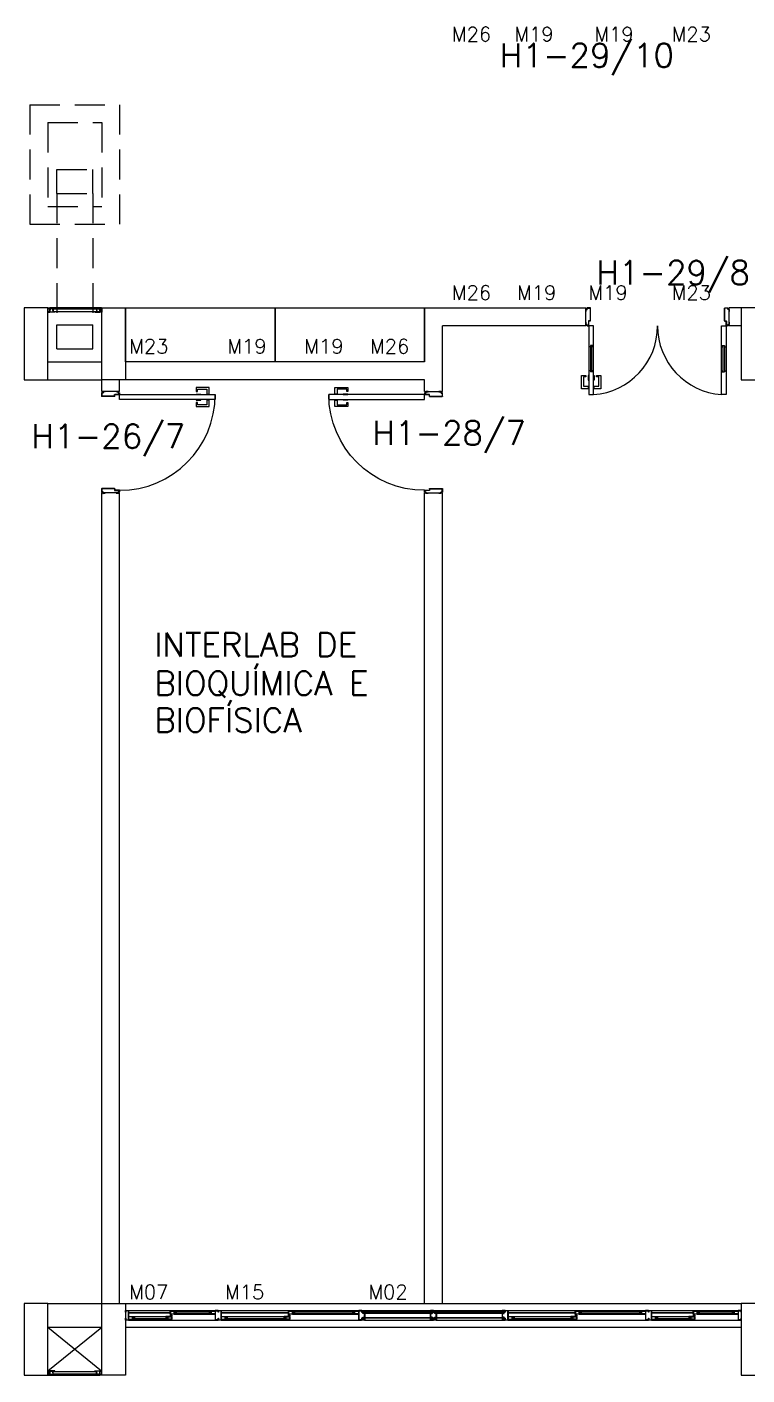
# Model space of a CAD drawing. Header units: millimetres. Extents: x 1887 to 2405, y 1100 to 1335.
# Drawn here: x 2241.18 to 2247.21, y 1221.4 to 1232.67 of the extents above; entities that cross this region are included whole.
import ezdxf

# ---------------------------------------------------------------- set-up
doc = ezdxf.new("R2010")
doc.units = ezdxf.units.MM
doc.linetypes.add('HIDDEN', pattern=[0.375, 0.25, -0.125])
for name, color, linetype in [('AC-PROJEÇÃO', 1, 'HIDDEN'), ('AC-VISTA', 2, 'Continuous'), ('AR-ALV', 2, 'Continuous'), ('AR-BANCOS', 1, 'Continuous'), ('AR-ESQ', 1, 'Continuous'), ('AR-ESTC', 3, 'Continuous'), ('AR-PORTA', 1, 'Continuous'), ('AR-SHAFT', 1, 'Continuous'), ('AR-TXTESQ1-CONG', 1, 'Continuous'), ('BAN- VISTA', 1, 'Continuous'), ('DT-ESQ-BAGUETE-C', 2, 'Continuous'), ('DT-ESQ-BAGUETE-V', 1, 'Continuous'), ('DT-ESQ-CHAPA DOBRADA-V', 1, 'Continuous'), ('DT-ESQ-MARCO-V', 1, 'Continuous'), ('DT-ESQ-PERFIL CADEIRA-C', 2, 'Continuous'), ('DT-ESQ-PERFIL CADEIRA-V', 1, 'Continuous'), ('DT-ESQ-PERFIL U SIMPLES-C', 2, 'Continuous'), ('DT-ESQ-PERFIL U-C', 2, 'Continuous'), ('DT-ESQ-PERFIL U-V', 1, 'Continuous'), ('DT-ESQ-VENEZIANA-C', 2, 'Continuous'), ('DT-ESQ-VENEZIANA-V', 2, 'Continuous'), ('DT-ESQ-VIDRO-C', 2, 'Continuous'), ('DT-ESQ-VIDRO-V', 2, 'Continuous'), ('ENDEREÇO', 2, 'Continuous'), ('maçaneta', 1, 'Continuous'), ('mov', 1, 'Continuous'), ('PM-PERFIL U-C', 2, 'Continuous'), ('PM-VIDRO', 1, 'Continuous'), ('pm1', 2, 'Continuous'), ('pm2', 2, 'Continuous'), ('TEXTO', 2, 'Continuous')]:
    doc.layers.add(name, color=color, linetype=linetype)
doc.styles.add('S12', font='simplex.shx', dxfattribs={"width": 1.1, "height": 0.12})
doc.styles.add('UNB-100', font='simplex.shx', dxfattribs={"height": 0.2})
doc.styles.add('UNB1-100', font='simplex.shx', dxfattribs={"height": 0.2})

# ---------------------------------------------------------------- blocks, each defined once
blk = doc.blocks.new('BAN1')
at = {"layer": 'BAN- VISTA'}
blk.add_lwpolyline([(1.25, -0.45), (0, -0.45), (0, 0), (1.25, 0)], close=True, dxfattribs=at)
blk = doc.blocks.new('EF31-P')
at = {"layer": 'DT-ESQ-BAGUETE-C', "ltscale": 0.1}
for points in [[(0.0735, -0.125), (0.06, -0.125), (0.06, -0.1235), (0.073, -0.1235, 0.4142136), (0.0735, -0.123), (0.0735, -0.112, 0.4142136), (0.073, -0.1115), (0.06, -0.1115), (0.06, -0.11), (0.0735, -0.11, -0.4142136), (0.075, -0.1115), (0.075, -0.1235, -0.4142136)], [(0.339, -0.125), (0.3525, -0.125), (0.3525, -0.1235), (0.3395, -0.1235, -0.4142136), (0.339, -0.123), (0.339, -0.112, -0.4142136), (0.3395, -0.1115), (0.3525, -0.1115), (0.3525, -0.11), (0.339, -0.11, 0.4142136), (0.3375, -0.1115), (0.3375, -0.1235, 0.4142136)], [(0.4225, -0.08), (0.409, -0.08), (0.409, -0.0785), (0.422, -0.0785, 0.4142136), (0.4225, -0.078), (0.4225, -0.067, 0.4142136), (0.422, -0.0665), (0.409, -0.0665), (0.409, -0.065), (0.4225, -0.065, -0.4142136), (0.424, -0.0665), (0.424, -0.0785, -0.4142136)], [(0.7015, -0.08), (0.715, -0.08), (0.715, -0.0785), (0.702, -0.0785, -0.4142136), (0.7015, -0.078), (0.7015, -0.067, -0.4142136), (0.702, -0.0665), (0.715, -0.0665), (0.715, -0.065), (0.7015, -0.065, 0.4142136), (0.7, -0.0665), (0.7, -0.0785, 0.4142136)], [(0.8485, -0.125), (0.835, -0.125), (0.835, -0.1235), (0.848, -0.1235, 0.4142136), (0.8485, -0.123), (0.8485, -0.112, 0.4142136), (0.848, -0.1115), (0.835, -0.1115), (0.835, -0.11), (0.8485, -0.11, -0.4142136), (0.85, -0.1115), (0.85, -0.1235, -0.4142136)], [(1.3265, -0.125), (1.34, -0.125), (1.34, -0.1235), (1.327, -0.1235, -0.4142136), (1.3265, -0.123), (1.3265, -0.112, -0.4142136), (1.327, -0.1115), (1.34, -0.1115), (1.34, -0.11), (1.3265, -0.11, 0.4142136), (1.325, -0.1115), (1.325, -0.1235, 0.4142136)], [(1.41, -0.08), (1.3965, -0.08), (1.3965, -0.0785), (1.4095, -0.0785, 0.4142136), (1.41, -0.078), (1.41, -0.067, 0.4142136), (1.4095, -0.0665), (1.3965, -0.0665), (1.3965, -0.065), (1.41, -0.065, -0.4142136), (1.4115, -0.0665), (1.4115, -0.0785, -0.4142136)], [(1.9015, -0.08), (1.915, -0.08), (1.915, -0.0785), (1.902, -0.0785, -0.4142136), (1.9015, -0.078), (1.9015, -0.067, -0.4142136), (1.902, -0.0665), (1.915, -0.0665), (1.915, -0.065), (1.9015, -0.065, 0.4142136), (1.9, -0.0665), (1.9, -0.0785, 0.4142136)], [(3.2485, -0.125), (3.235, -0.125), (3.235, -0.1235), (3.248, -0.1235, 0.4142136), (3.2485, -0.123), (3.2485, -0.112, 0.4142136), (3.248, -0.1115), (3.235, -0.1115), (3.235, -0.11), (3.2485, -0.11, -0.4142136), (3.25, -0.1115), (3.25, -0.1235, -0.4142136)], [(3.7265, -0.125), (3.74, -0.125), (3.74, -0.1235), (3.727, -0.1235, -0.4142136), (3.7265, -0.123), (3.7265, -0.112, -0.4142136), (3.727, -0.1115), (3.74, -0.1115), (3.74, -0.11), (3.7265, -0.11, 0.4142136), (3.725, -0.1115), (3.725, -0.1235, 0.4142136)], [(3.81, -0.08), (3.7965, -0.08), (3.7965, -0.0785), (3.8095, -0.0785, 0.4142136), (3.81, -0.078), (3.81, -0.067, 0.4142136), (3.8095, -0.0665), (3.7965, -0.0665), (3.7965, -0.065), (3.81, -0.065, -0.4142136), (3.8115, -0.0665), (3.8115, -0.0785, -0.4142136)], [(4.3015, -0.08), (4.315, -0.08), (4.315, -0.0785), (4.302, -0.0785, -0.4142136), (4.3015, -0.078), (4.3015, -0.067, -0.4142136), (4.302, -0.0665), (4.315, -0.0665), (4.315, -0.065), (4.3015, -0.065, 0.4142136), (4.3, -0.0665), (4.3, -0.0785, 0.4142136)], [(4.4485, -0.125), (4.435, -0.125), (4.435, -0.1235), (4.448, -0.1235, 0.4142136), (4.4485, -0.123), (4.4485, -0.112, 0.4142136), (4.448, -0.1115), (4.435, -0.1115), (4.435, -0.11), (4.4485, -0.11, -0.4142136), (4.45, -0.1115), (4.45, -0.1235, -0.4142136)], [(4.714, -0.125), (4.7275, -0.125), (4.7275, -0.1235), (4.7145, -0.1235, -0.4142136), (4.714, -0.123), (4.714, -0.112, -0.4142136), (4.7145, -0.1115), (4.7275, -0.1115), (4.7275, -0.11), (4.714, -0.11, 0.4142136), (4.7125, -0.1115), (4.7125, -0.1235, 0.4142136)], [(4.7975, -0.08), (4.784, -0.08), (4.784, -0.0785), (4.797, -0.0785, 0.4142136), (4.7975, -0.078), (4.7975, -0.067, 0.4142136), (4.797, -0.0665), (4.784, -0.0665), (4.784, -0.065), (4.7975, -0.065, -0.4142136), (4.799, -0.0665), (4.799, -0.0785, -0.4142136)], [(5.0765, -0.08), (5.09, -0.08), (5.09, -0.0785), (5.077, -0.0785, -0.4142136), (5.0765, -0.078), (5.0765, -0.067, -0.4142136), (5.077, -0.0665), (5.09, -0.0665), (5.09, -0.065), (5.0765, -0.065, 0.4142136), (5.075, -0.0665), (5.075, -0.0785, 0.4142136)]]:
    blk.add_lwpolyline(points, format="xyb", close=True, dxfattribs=at)
at = {"layer": 'DT-ESQ-BAGUETE-V', "ltscale": 0.1}
for p, q in [((0.0735, -0.11), (0.339, -0.11)), ((0.4225, -0.065), (0.7015, -0.065)), ((0.8485, -0.11), (1.3265, -0.11)), ((1.41, -0.065), (1.9015, -0.065)), ((3.2485, -0.11), (3.7265, -0.11)), ((3.81, -0.065), (4.3015, -0.065)), ((4.4485, -0.11), (4.714, -0.11)), ((4.7975, -0.065), (5.0765, -0.065))]:
    blk.add_line(p, q, dxfattribs=at)
at = {"layer": 'DT-ESQ-CHAPA DOBRADA-V', "ltscale": 0.1}
for p, q in [((0.025, -0.077), (0.374, -0.077)), ((0.025, -0.08), (0.374, -0.08)), ((0.8, -0.077), (1.3615, -0.077)), ((0.8, -0.08), (1.3615, -0.08)), ((3.2, -0.077), (3.7615, -0.077)), ((3.2, -0.08), (3.7615, -0.08)), ((4.4, -0.077), (4.749, -0.077)), ((4.4, -0.08), (4.749, -0.08))]:
    blk.add_line(p, q, dxfattribs=at)
at = {"layer": 'DT-ESQ-MARCO-V', "ltscale": 0.1}
for p, q in [((1.9985, -0.06), (2.5515, -0.06)), ((2.5985, -0.06), (3.1515, -0.06)), ((1.9985, -0.14), (2.5515, -0.14)), ((2.5985, -0.14), (3.1515, -0.14))]:
    blk.add_line(p, q, dxfattribs=at)
at = {"layer": 'DT-ESQ-PERFIL CADEIRA-C', "ltscale": 0.1}
for p, q in [((0.376, -0.0885), (0.4225, -0.0885)), ((0.75, -0.0885), (0.7015, -0.0885)), ((1.3635, -0.0885), (1.41, -0.0885)), ((1.95, -0.0885), (1.9015, -0.0885)), ((3.7635, -0.0885), (3.81, -0.0885)), ((4.35, -0.0885), (4.3015, -0.0885)), ((4.751, -0.0885), (4.7975, -0.0885)), ((5.125, -0.0885), (5.0765, -0.0885)), ((0.025, -0.1335), (0.0735, -0.1335)), ((0.3855, -0.1335), (0.339, -0.1335)), ((0.8, -0.1335), (0.8485, -0.1335)), ((1.373, -0.1335), (1.3265, -0.1335)), ((3.2, -0.1335), (3.2485, -0.1335)), ((3.773, -0.1335), (3.7265, -0.1335)), ((4.4, -0.1335), (4.4485, -0.1335)), ((4.7605, -0.1335), (4.714, -0.1335))]:
    blk.add_line(p, q, dxfattribs=at)
for points in [[(0.0735, -0.135), (0.025, -0.135), (0.025, -0.1335), (0.06, -0.1335, -0.1989119), (0.0589, -0.1331, -0.1989128), (0.0585, -0.132), (0.0585, -0.112, 0.4142136), (0.058, -0.1115), (0.025, -0.1115), (0.025, -0.11), (0.0585, -0.11, -0.4142136), (0.06, -0.1115), (0.06, -0.1235), (0.06, -0.125), (0.06, -0.132), (0.0735, -0.132, -1)], [(0.339, -0.132, 1), (0.339, -0.135), (0.3855, -0.135, 0.4142136), (0.3875, -0.133), (0.3875, -0.112, 0.4142136), (0.3855, -0.11), (0.354, -0.11, 0.4142136), (0.3525, -0.1115), (0.3525, -0.132)], [(0.3525, -0.1335, 0.1989127), (0.3536, -0.1331, 0.1989133), (0.354, -0.132), (0.354, -0.112, -0.4142136), (0.3545, -0.1115), (0.3855, -0.1115, -0.4142136), (0.386, -0.112), (0.386, -0.133, -0.4142136), (0.3855, -0.1335)], [(0.4225, -0.087, -1), (0.4225, -0.09), (0.376, -0.09, -0.4142136), (0.374, -0.088), (0.374, -0.067, -0.4142136), (0.376, -0.065), (0.4075, -0.065, -0.4142136), (0.409, -0.0665), (0.409, -0.087)], [(0.409, -0.0885, -0.1989127), (0.4079, -0.0881, -0.1989133), (0.4075, -0.087), (0.4075, -0.067, 0.4142136), (0.407, -0.0665), (0.376, -0.0665, 0.4142136), (0.3755, -0.067), (0.3755, -0.088, 0.4142136), (0.376, -0.0885)], [(0.7015, -0.09), (0.75, -0.09), (0.75, -0.0885), (0.715, -0.0885, 0.1989119), (0.7161, -0.0881, 0.1989128), (0.7165, -0.087), (0.7165, -0.067, -0.4142136), (0.717, -0.0665), (0.75, -0.0665), (0.75, -0.065), (0.7165, -0.065, 0.4142136), (0.715, -0.0665), (0.715, -0.0785), (0.715, -0.08), (0.715, -0.087), (0.7015, -0.087, 1)], [(0.8485, -0.135), (0.8, -0.135), (0.8, -0.1335), (0.835, -0.1335, -0.1989119), (0.8339, -0.1331, -0.1989128), (0.8335, -0.132), (0.8335, -0.112, 0.4142136), (0.833, -0.1115), (0.8, -0.1115), (0.8, -0.11), (0.8335, -0.11, -0.4142136), (0.835, -0.1115), (0.835, -0.1235), (0.835, -0.125), (0.835, -0.132), (0.8485, -0.132, -1)], [(1.3265, -0.132, 1), (1.3265, -0.135), (1.373, -0.135, 0.4142136), (1.375, -0.133), (1.375, -0.112, 0.4142136), (1.373, -0.11), (1.3415, -0.11, 0.4142136), (1.34, -0.1115), (1.34, -0.132)], [(1.34, -0.1335, 0.1989127), (1.3411, -0.1331, 0.1989133), (1.3415, -0.132), (1.3415, -0.112, -0.4142136), (1.342, -0.1115), (1.373, -0.1115, -0.4142136), (1.3735, -0.112), (1.3735, -0.133, -0.4142136), (1.373, -0.1335)], [(1.41, -0.087, -1), (1.41, -0.09), (1.3635, -0.09, -0.4142136), (1.3615, -0.088), (1.3615, -0.067, -0.4142136), (1.3635, -0.065), (1.395, -0.065, -0.4142136), (1.3965, -0.0665), (1.3965, -0.087)], [(1.3965, -0.0885, -0.1989127), (1.3954, -0.0881, -0.1989133), (1.395, -0.087), (1.395, -0.067, 0.4142136), (1.3945, -0.0665), (1.3635, -0.0665, 0.4142136), (1.363, -0.067), (1.363, -0.088, 0.4142136), (1.3635, -0.0885)], [(1.9015, -0.09), (1.95, -0.09), (1.95, -0.0885), (1.915, -0.0885, 0.1989119), (1.9161, -0.0881, 0.1989128), (1.9165, -0.087), (1.9165, -0.067, -0.4142136), (1.917, -0.0665), (1.95, -0.0665), (1.95, -0.065), (1.9165, -0.065, 0.4142136), (1.915, -0.0665), (1.915, -0.0785), (1.915, -0.08), (1.915, -0.087), (1.9015, -0.087, 1)], [(3.2485, -0.135), (3.2, -0.135), (3.2, -0.1335), (3.235, -0.1335, -0.1989119), (3.2339, -0.1331, -0.1989128), (3.2335, -0.132), (3.2335, -0.112, 0.4142136), (3.233, -0.1115), (3.2, -0.1115), (3.2, -0.11), (3.2335, -0.11, -0.4142136), (3.235, -0.1115), (3.235, -0.1235), (3.235, -0.125), (3.235, -0.132), (3.2485, -0.132, -1)], [(3.7265, -0.132, 1), (3.7265, -0.135), (3.773, -0.135, 0.4142136), (3.775, -0.133), (3.775, -0.112, 0.4142136), (3.773, -0.11), (3.7415, -0.11, 0.4142136), (3.74, -0.1115), (3.74, -0.132)], [(3.74, -0.1335, 0.1989127), (3.7411, -0.1331, 0.1989133), (3.7415, -0.132), (3.7415, -0.112, -0.4142136), (3.742, -0.1115), (3.773, -0.1115, -0.4142136), (3.7735, -0.112), (3.7735, -0.133, -0.4142136), (3.773, -0.1335)], [(3.81, -0.087, -1), (3.81, -0.09), (3.7635, -0.09, -0.4142136), (3.7615, -0.088), (3.7615, -0.067, -0.4142136), (3.7635, -0.065), (3.795, -0.065, -0.4142136), (3.7965, -0.0665), (3.7965, -0.087)], [(3.7965, -0.0885, -0.1989127), (3.7954, -0.0881, -0.1989133), (3.795, -0.087), (3.795, -0.067, 0.4142136), (3.7945, -0.0665), (3.7635, -0.0665, 0.4142136), (3.763, -0.067), (3.763, -0.088, 0.4142136), (3.7635, -0.0885)], [(4.3015, -0.09), (4.35, -0.09), (4.35, -0.0885), (4.315, -0.0885, 0.1989119), (4.3161, -0.0881, 0.1989128), (4.3165, -0.087), (4.3165, -0.067, -0.4142136), (4.317, -0.0665), (4.35, -0.0665), (4.35, -0.065), (4.3165, -0.065, 0.4142136), (4.315, -0.0665), (4.315, -0.0785), (4.315, -0.08), (4.315, -0.087), (4.3015, -0.087, 1)], [(4.4485, -0.135), (4.4, -0.135), (4.4, -0.1335), (4.435, -0.1335, -0.1989119), (4.4339, -0.1331, -0.1989128), (4.4335, -0.132), (4.4335, -0.112, 0.4142136), (4.433, -0.1115), (4.4, -0.1115), (4.4, -0.11), (4.4335, -0.11, -0.4142136), (4.435, -0.1115), (4.435, -0.1235), (4.435, -0.125), (4.435, -0.132), (4.4485, -0.132, -1)], [(4.714, -0.132, 1), (4.714, -0.135), (4.7605, -0.135, 0.4142136), (4.7625, -0.133), (4.7625, -0.112, 0.4142136), (4.7605, -0.11), (4.729, -0.11, 0.4142136), (4.7275, -0.1115), (4.7275, -0.132)], [(4.7275, -0.1335, 0.1989127), (4.7286, -0.1331, 0.1989133), (4.729, -0.132), (4.729, -0.112, -0.4142136), (4.7295, -0.1115), (4.7605, -0.1115, -0.4142136), (4.761, -0.112), (4.761, -0.133, -0.4142136), (4.7605, -0.1335)], [(4.7975, -0.087, -1), (4.7975, -0.09), (4.751, -0.09, -0.4142136), (4.749, -0.088), (4.749, -0.067, -0.4142136), (4.751, -0.065), (4.7825, -0.065, -0.4142136), (4.784, -0.0665), (4.784, -0.087)], [(4.784, -0.0885, -0.1989127), (4.7829, -0.0881, -0.1989133), (4.7825, -0.087), (4.7825, -0.067, 0.4142136), (4.782, -0.0665), (4.751, -0.0665, 0.4142136), (4.7505, -0.067), (4.7505, -0.088, 0.4142136), (4.751, -0.0885)], [(5.0765, -0.09), (5.125, -0.09), (5.125, -0.0885), (5.09, -0.0885, 0.1989119), (5.0911, -0.0881, 0.1989128), (5.0915, -0.087), (5.0915, -0.067, -0.4142136), (5.092, -0.0665), (5.125, -0.0665), (5.125, -0.065), (5.0915, -0.065, 0.4142136), (5.09, -0.0665), (5.09, -0.0785), (5.09, -0.08), (5.09, -0.087), (5.0765, -0.087, 1)]]:
    blk.add_lwpolyline(points, format="xyb", close=True, dxfattribs=at)
at = {"layer": 'DT-ESQ-PERFIL CADEIRA-V', "ltscale": 0.1}
for p, q in [((0.4075, -0.09), (0.7015, -0.09)), ((1.395, -0.09), (1.9015, -0.09)), ((3.795, -0.09), (4.3015, -0.09)), ((4.7825, -0.09), (5.0765, -0.09)), ((0.0735, -0.135), (0.339, -0.135)), ((0.8485, -0.135), (1.3265, -0.135)), ((3.2485, -0.135), (3.7265, -0.135)), ((4.4485, -0.135), (4.714, -0.135))]:
    blk.add_line(p, q, dxfattribs=at)
at = {"layer": 'DT-ESQ-PERFIL U SIMPLES-C', "ltscale": 0.1}
for points in [[(0.376, -0.102), (0.384, -0.102), (0.384, -0.1005), (0.376, -0.1005, -0.4142136), (0.3755, -0.1), (0.3755, -0.092, -0.4142136), (0.376, -0.0915), (0.384, -0.0915), (0.384, -0.09), (0.376, -0.09, 0.4142136), (0.374, -0.092), (0.374, -0.1, 0.4142136)], [(0.3855, -0.098), (0.3775, -0.098), (0.3775, -0.0995), (0.3855, -0.0995, -0.4142136), (0.386, -0.1), (0.386, -0.108, -0.4142136), (0.3855, -0.1085), (0.3775, -0.1085), (0.3775, -0.11), (0.3855, -0.11, 0.4142136), (0.3875, -0.108), (0.3875, -0.1, 0.4142136)], [(1.3635, -0.102), (1.3715, -0.102), (1.3715, -0.1005), (1.3635, -0.1005, -0.4142136), (1.363, -0.1), (1.363, -0.092, -0.4142136), (1.3635, -0.0915), (1.3715, -0.0915), (1.3715, -0.09), (1.3635, -0.09, 0.4142136), (1.3615, -0.092), (1.3615, -0.1, 0.4142136)], [(1.373, -0.098), (1.365, -0.098), (1.365, -0.0995), (1.373, -0.0995, -0.4142136), (1.3735, -0.1), (1.3735, -0.108, -0.4142136), (1.373, -0.1085), (1.365, -0.1085), (1.365, -0.11), (1.373, -0.11, 0.4142136), (1.375, -0.108), (1.375, -0.1, 0.4142136)], [(3.7635, -0.102), (3.7715, -0.102), (3.7715, -0.1005), (3.7635, -0.1005, -0.4142136), (3.763, -0.1), (3.763, -0.092, -0.4142136), (3.7635, -0.0915), (3.7715, -0.0915), (3.7715, -0.09), (3.7635, -0.09, 0.4142136), (3.7615, -0.092), (3.7615, -0.1, 0.4142136)], [(3.773, -0.098), (3.765, -0.098), (3.765, -0.0995), (3.773, -0.0995, -0.4142136), (3.7735, -0.1), (3.7735, -0.108, -0.4142136), (3.773, -0.1085), (3.765, -0.1085), (3.765, -0.11), (3.773, -0.11, 0.4142136), (3.775, -0.108), (3.775, -0.1, 0.4142136)], [(4.751, -0.102), (4.759, -0.102), (4.759, -0.1005), (4.751, -0.1005, -0.4142136), (4.7505, -0.1), (4.7505, -0.092, -0.4142136), (4.751, -0.0915), (4.759, -0.0915), (4.759, -0.09), (4.751, -0.09, 0.4142136), (4.749, -0.092), (4.749, -0.1, 0.4142136)], [(4.7605, -0.098), (4.7525, -0.098), (4.7525, -0.0995), (4.7605, -0.0995, -0.4142136), (4.761, -0.1), (4.761, -0.108, -0.4142136), (4.7605, -0.1085), (4.7525, -0.1085), (4.7525, -0.11), (4.7605, -0.11, 0.4142136), (4.7625, -0.108), (4.7625, -0.1, 0.4142136)]]:
    blk.add_lwpolyline(points, format="xyb", close=True, dxfattribs=at)
at = {"layer": 'DT-ESQ-PERFIL U-C', "ltscale": 0.1}
for points in [[(0, -0.0615, -0.4142136), (0.0015, -0.06), (0.0235, -0.06, -0.4142136), (0.025, -0.0615), (0.025, -0.1385, -0.4142136), (0.0235, -0.14), (0.0015, -0.14, -0.4142136), (0, -0.1385), (0, -0.125), (0.0015, -0.125), (0.0015, -0.138, 0.4142136), (0.002, -0.1385), (0.023, -0.1385, 0.4142136), (0.0235, -0.138), (0.0235, -0.062, 0.4142136), (0.023, -0.0615), (0.002, -0.0615, 0.4142136), (0.0015, -0.062), (0.0015, -0.075), (0, -0.075)], [(0.775, -0.0615, 0.4142136), (0.7735, -0.06), (0.7515, -0.06, 0.4142136), (0.75, -0.0615), (0.75, -0.1385, 0.4142136), (0.7515, -0.14), (0.7735, -0.14, 0.4142136), (0.775, -0.1385), (0.775, -0.125), (0.7735, -0.125), (0.7735, -0.138, -0.4142136), (0.773, -0.1385), (0.752, -0.1385, -0.4142136), (0.7515, -0.138), (0.7515, -0.062, -0.4142136), (0.752, -0.0615), (0.773, -0.0615, -0.4142136), (0.7735, -0.062), (0.7735, -0.075), (0.775, -0.075)], [(0.775, -0.0615, -0.4142136), (0.7765, -0.06), (0.7985, -0.06, -0.4142136), (0.8, -0.0615), (0.8, -0.1385, -0.4142136), (0.7985, -0.14), (0.7765, -0.14, -0.4142136), (0.775, -0.1385), (0.775, -0.125), (0.7765, -0.125), (0.7765, -0.138, 0.4142136), (0.777, -0.1385), (0.798, -0.1385, 0.4142136), (0.7985, -0.138), (0.7985, -0.062, 0.4142136), (0.798, -0.0615), (0.777, -0.0615, 0.4142136), (0.7765, -0.062), (0.7765, -0.075), (0.775, -0.075)], [(1.975, -0.0615, 0.4142136), (1.9735, -0.06), (1.9515, -0.06, 0.4142136), (1.95, -0.0615), (1.95, -0.1385, 0.4142136), (1.9515, -0.14), (1.9735, -0.14, 0.4142136), (1.975, -0.1385), (1.975, -0.125), (1.9735, -0.125), (1.9735, -0.138, -0.4142136), (1.973, -0.1385), (1.952, -0.1385, -0.4142136), (1.9515, -0.138), (1.9515, -0.062, -0.4142136), (1.952, -0.0615), (1.973, -0.0615, -0.4142136), (1.9735, -0.062), (1.9735, -0.075), (1.975, -0.075)], [(2, -0.1285), (2, -0.1385, -0.4142136), (1.9985, -0.14), (1.9765, -0.14, -0.4142136), (1.975, -0.1385), (1.975, -0.125), (1.9765, -0.125), (1.9765, -0.138, 0.4142136), (1.977, -0.1385), (1.998, -0.1385, 0.4142136), (1.9985, -0.138), (1.9985, -0.1285), (1.9855, -0.1285, -0.4142136), (1.984, -0.127), (1.984, -0.117, -0.4142136), (1.9855, -0.1155), (1.9985, -0.1155), (1.9985, -0.0845), (1.9855, -0.0845, -0.4142136), (1.984, -0.083), (1.984, -0.073, -0.4142136), (1.9855, -0.0715), (1.9985, -0.0715), (1.9985, -0.062, 0.4142136), (1.998, -0.0615), (1.977, -0.0615, 0.4142136), (1.9765, -0.062), (1.9765, -0.075), (1.975, -0.075), (1.975, -0.0615, -0.4142136), (1.9765, -0.06), (1.9985, -0.06, -0.4142136), (2, -0.0615), (2, -0.0715, -0.4142136), (1.9985, -0.073), (1.9855, -0.073), (1.9855, -0.083), (1.9985, -0.083), (1.9985, -0.083, -0.4142136), (2, -0.0845), (2, -0.1155, -0.4142136), (1.9985, -0.117), (1.9985, -0.117), (1.9855, -0.117), (1.9855, -0.127), (1.9985, -0.127, -0.4142136)], [(2.55, -0.1285), (2.55, -0.1385, 0.4142136), (2.5515, -0.14), (2.5735, -0.14, 0.4142136), (2.575, -0.1385), (2.575, -0.125), (2.5735, -0.125), (2.5735, -0.138, -0.4142136), (2.573, -0.1385), (2.552, -0.1385, -0.4142136), (2.5515, -0.138), (2.5515, -0.1285), (2.5645, -0.1285, 0.4142136), (2.566, -0.127), (2.566, -0.117, 0.4142136), (2.5645, -0.1155), (2.5515, -0.1155), (2.5515, -0.0845), (2.5645, -0.0845, 0.4142136), (2.566, -0.083), (2.566, -0.073, 0.4142136), (2.5645, -0.0715), (2.5515, -0.0715), (2.5515, -0.062, -0.4142136), (2.552, -0.0615), (2.573, -0.0615, -0.4142136), (2.5735, -0.062), (2.5735, -0.075), (2.575, -0.075), (2.575, -0.0615, 0.4142136), (2.5735, -0.06), (2.5515, -0.06, 0.4142136), (2.55, -0.0615), (2.55, -0.0715, 0.4142136), (2.5515, -0.073), (2.5645, -0.073), (2.5645, -0.083), (2.5515, -0.083), (2.5515, -0.083, 0.4142136), (2.55, -0.0845), (2.55, -0.1155, 0.4142136), (2.5515, -0.117), (2.5515, -0.117), (2.5645, -0.117), (2.5645, -0.127), (2.5515, -0.127, 0.4142136)], [(2.6, -0.1285), (2.6, -0.1385, -0.4142136), (2.5985, -0.14), (2.5765, -0.14, -0.4142136), (2.575, -0.1385), (2.575, -0.125), (2.5765, -0.125), (2.5765, -0.138, 0.4142136), (2.577, -0.1385), (2.598, -0.1385, 0.4142136), (2.5985, -0.138), (2.5985, -0.1285), (2.5855, -0.1285, -0.4142136), (2.584, -0.127), (2.584, -0.117, -0.4142136), (2.5855, -0.1155), (2.5985, -0.1155), (2.5985, -0.0845), (2.5855, -0.0845, -0.4142136), (2.584, -0.083), (2.584, -0.073, -0.4142136), (2.5855, -0.0715), (2.5985, -0.0715), (2.5985, -0.062, 0.4142136), (2.598, -0.0615), (2.577, -0.0615, 0.4142136), (2.5765, -0.062), (2.5765, -0.075), (2.575, -0.075), (2.575, -0.0615, -0.4142136), (2.5765, -0.06), (2.5985, -0.06, -0.4142136), (2.6, -0.0615), (2.6, -0.0715, -0.4142136), (2.5985, -0.073), (2.5855, -0.073), (2.5855, -0.083), (2.5985, -0.083), (2.5985, -0.083, -0.4142136), (2.6, -0.0845), (2.6, -0.1155, -0.4142136), (2.5985, -0.117), (2.5985, -0.117), (2.5855, -0.117), (2.5855, -0.127), (2.5985, -0.127, -0.4142136)], [(3.15, -0.1285), (3.15, -0.1385, 0.4142136), (3.1515, -0.14), (3.1735, -0.14, 0.4142136), (3.175, -0.1385), (3.175, -0.125), (3.1735, -0.125), (3.1735, -0.138, -0.4142136), (3.173, -0.1385), (3.152, -0.1385, -0.4142136), (3.1515, -0.138), (3.1515, -0.1285), (3.1645, -0.1285, 0.4142136), (3.166, -0.127), (3.166, -0.117, 0.4142136), (3.1645, -0.1155), (3.1515, -0.1155), (3.1515, -0.0845), (3.1645, -0.0845, 0.4142136), (3.166, -0.083), (3.166, -0.073, 0.4142136), (3.1645, -0.0715), (3.1515, -0.0715), (3.1515, -0.062, -0.4142136), (3.152, -0.0615), (3.173, -0.0615, -0.4142136), (3.1735, -0.062), (3.1735, -0.075), (3.175, -0.075), (3.175, -0.0615, 0.4142136), (3.1735, -0.06), (3.1515, -0.06, 0.4142136), (3.15, -0.0615), (3.15, -0.0715, 0.4142136), (3.1515, -0.073), (3.1645, -0.073), (3.1645, -0.083), (3.1515, -0.083), (3.1515, -0.083, 0.4142136), (3.15, -0.0845), (3.15, -0.1155, 0.4142136), (3.1515, -0.117), (3.1515, -0.117), (3.1645, -0.117), (3.1645, -0.127), (3.1515, -0.127, 0.4142136)], [(3.175, -0.0615, -0.4142136), (3.1765, -0.06), (3.1985, -0.06, -0.4142136), (3.2, -0.0615), (3.2, -0.1385, -0.4142136), (3.1985, -0.14), (3.1765, -0.14, -0.4142136), (3.175, -0.1385), (3.175, -0.125), (3.1765, -0.125), (3.1765, -0.138, 0.4142136), (3.177, -0.1385), (3.198, -0.1385, 0.4142136), (3.1985, -0.138), (3.1985, -0.062, 0.4142136), (3.198, -0.0615), (3.177, -0.0615, 0.4142136), (3.1765, -0.062), (3.1765, -0.075), (3.175, -0.075)], [(4.375, -0.0615, 0.4142136), (4.3735, -0.06), (4.3515, -0.06, 0.4142136), (4.35, -0.0615), (4.35, -0.1385, 0.4142136), (4.3515, -0.14), (4.3735, -0.14, 0.4142136), (4.375, -0.1385), (4.375, -0.125), (4.3735, -0.125), (4.3735, -0.138, -0.4142136), (4.373, -0.1385), (4.352, -0.1385, -0.4142136), (4.3515, -0.138), (4.3515, -0.062, -0.4142136), (4.352, -0.0615), (4.373, -0.0615, -0.4142136), (4.3735, -0.062), (4.3735, -0.075), (4.375, -0.075)], [(4.375, -0.0615, -0.4142136), (4.3765, -0.06), (4.3985, -0.06, -0.4142136), (4.4, -0.0615), (4.4, -0.1385, -0.4142136), (4.3985, -0.14), (4.3765, -0.14, -0.4142136), (4.375, -0.1385), (4.375, -0.125), (4.3765, -0.125), (4.3765, -0.138, 0.4142136), (4.377, -0.1385), (4.398, -0.1385, 0.4142136), (4.3985, -0.138), (4.3985, -0.062, 0.4142136), (4.398, -0.0615), (4.377, -0.0615, 0.4142136), (4.3765, -0.062), (4.3765, -0.075), (4.375, -0.075)], [(5.15, -0.0615, 0.4142136), (5.1485, -0.06), (5.1265, -0.06, 0.4142136), (5.125, -0.0615), (5.125, -0.1385, 0.4142136), (5.1265, -0.14), (5.1485, -0.14, 0.4142136), (5.15, -0.1385), (5.15, -0.125), (5.1485, -0.125), (5.1485, -0.138, -0.4142136), (5.148, -0.1385), (5.127, -0.1385, -0.4142136), (5.1265, -0.138), (5.1265, -0.062, -0.4142136), (5.127, -0.0615), (5.148, -0.0615, -0.4142136), (5.1485, -0.062), (5.1485, -0.075), (5.15, -0.075)]]:
    blk.add_lwpolyline(points, format="xyb", close=True, dxfattribs=at)
at = {"layer": 'DT-ESQ-PERFIL U-V', "ltscale": 0.1}
for p, q in [((0.0235, -0.06), (0.7515, -0.06)), ((0.7985, -0.06), (1.9515, -0.06)), ((3.1985, -0.06), (4.3515, -0.06)), ((4.3985, -0.06), (5.1265, -0.06)), ((0.0235, -0.14), (0.7515, -0.14)), ((0.7985, -0.14), (1.9515, -0.14)), ((3.1985, -0.14), (4.3515, -0.14)), ((4.3985, -0.14), (5.1265, -0.14))]:
    blk.add_line(p, q, dxfattribs=at)
at = {"layer": 'DT-ESQ-VIDRO-C', "ltscale": 0.1}
for points in [[(0.7125, -0.085), (0.7125, -0.082), (0.4115, -0.082), (0.4115, -0.085)], [(1.9125, -0.085), (1.9125, -0.082), (1.399, -0.082), (1.399, -0.085)], [(2.5625, -0.081), (2.5625, -0.075), (1.9875, -0.075), (1.9875, -0.081)], [(3.1625, -0.081), (3.1625, -0.075), (2.5875, -0.075), (2.5875, -0.081)], [(4.3125, -0.085), (4.3125, -0.082), (3.799, -0.082), (3.799, -0.085)], [(5.0875, -0.085), (5.0875, -0.082), (4.7865, -0.082), (4.7865, -0.085)], [(0.063, -0.13), (0.063, -0.127), (0.3495, -0.127), (0.3495, -0.13)], [(0.838, -0.13), (0.838, -0.127), (1.337, -0.127), (1.337, -0.13)], [(3.238, -0.13), (3.238, -0.127), (3.737, -0.127), (3.737, -0.13)], [(4.438, -0.13), (4.438, -0.127), (4.7245, -0.127), (4.7245, -0.13)]]:
    blk.add_lwpolyline(points, close=True, dxfattribs=at)
at = {"layer": 'DT-ESQ-VIDRO-V', "ltscale": 0.1}
for points in [[(2.5625, -0.119), (2.5625, -0.125), (1.9875, -0.125), (1.9875, -0.119)], [(3.1625, -0.119), (3.1625, -0.125), (2.5875, -0.125), (2.5875, -0.119)]]:
    blk.add_lwpolyline(points, close=True, dxfattribs=at)
blk = doc.blocks.new('EF01-P')
at = {"layer": 'DT-ESQ-BAGUETE-C', "ltscale": 0.1}
for points in [[(0.002, 0.035), (0.015, 0.035), (0.015, 0.033), (0.002, 0.033), (0.002, 0.005), (0.015, 0.005), (0.015, 0.004), (0.002, 0.004, -0.414214), (0, 0.005), (0, 0.033, -0.414214)], [(0.448, 0.035), (0.435, 0.035), (0.435, 0.033), (0.448, 0.033), (0.448, 0.005), (0.435, 0.005), (0.435, 0.004), (0.448, 0.004, 0.414214), (0.45, 0.005), (0.45, 0.033, 0.414214)]]:
    blk.add_lwpolyline(points, format="xyb", close=True, dxfattribs=at)
at = {"layer": 'DT-ESQ-PERFIL CADEIRA-C', "color": 2, "ltscale": 0.1}
for points in [[(0.01, 0.002), (0.01, 0.003), (0.002, 0.003, 1), (0.002, 0), (0.015, 0, 0.414214), (0.016, 0.002), (0.016, 0.033), (0.043, 0.033)], [(0.407, 0.006), (0.432, 0.006), (0.432, 0.016), (0.433, 0.016), (0.433, 0.006, -0.414214), (0.432, 0.005), (0.407, 0.005), (0.394, 0.005, -1), (0.394, 0.008), (0.407, 0.008), (0.407, 0.02), (0.407, 0.032), (0.394, 0.032, -1), (0.394, 0.035), (0.407, 0.035), (0.433, 0.035, -0.414214), (0.435, 0.033), (0.435, 0.002), (0.448, 0.002)]]:
    blk.add_lwpolyline(points, format="xyb", dxfattribs=at)
at = {"layer": 'DT-ESQ-PERFIL CADEIRA-C', "ltscale": 0.1}
for points in [[(0.043, 0.006), (0.018, 0.006), (0.018, 0.016), (0.016, 0.016), (0.016, 0.006, 0.414214), (0.018, 0.005), (0.043, 0.005), (0.056, 0.005, 1), (0.056, 0.008), (0.043, 0.008), (0.043, 0.02), (0.043, 0.032), (0.056, 0.032, 1), (0.056, 0.035), (0.043, 0.035), (0.016, 0.035, 0.414214), (0.015, 0.033), (0.015, 0.002), (0.002, 0.002)], [(0.041, 0.02), (0.041, 0.032, -0.414214), (0.043, 0.033), (0.056, 0.033)], [(0.041, 0.02), (0.041, 0.008, 0.414214), (0.043, 0.006), (0.056, 0.006)], [(0.408, 0.02), (0.408, 0.032, 0.414214), (0.407, 0.033), (0.394, 0.033)], [(0.408, 0.02), (0.408, 0.008, -0.414214), (0.407, 0.006), (0.394, 0.006)], [(0.44, 0.002), (0.44, 0.003), (0.448, 0.003, -1), (0.448, 0), (0.435, 0, -0.414214), (0.433, 0.002), (0.433, 0.033), (0.407, 0.033)]]:
    blk.add_lwpolyline(points, format="xyb", dxfattribs=at)
at = {"layer": 'DT-ESQ-PERFIL CADEIRA-V', "ltscale": 0.1}
blk.add_line((0.015, 0), (0.435, 0), dxfattribs=at)
at = {"layer": 'DT-ESQ-VENEZIANA-C', "ltscale": 0.1}
for p, q in [((0.043, 0.011), (0.407, 0.011)), ((0.043, 0.009), (0.407, 0.009))]:
    blk.add_line(p, q, dxfattribs=at)
at = {"layer": 'DT-ESQ-VENEZIANA-V', "ltscale": 0.1}
blk.add_line((0.043, 0.031), (0.407, 0.031), dxfattribs=at)
blk = doc.blocks.new('EF01C-P')
at = {"layer": 'DT-ESQ-BAGUETE-C', "ltscale": 0.1}
for points in [[(0.002, 0.035), (0.015, 0.035), (0.015, 0.033), (0.002, 0.033), (0.002, 0.005), (0.015, 0.005), (0.015, 0.004), (0.002, 0.004, -0.414214), (0, 0.005), (0, 0.033, -0.414214)], [(0.448, 0.035), (0.435, 0.035), (0.435, 0.033), (0.448, 0.033), (0.448, 0.005), (0.435, 0.005), (0.435, 0.004), (0.448, 0.004, 0.414214), (0.45, 0.005), (0.45, 0.033, 0.414214)]]:
    blk.add_lwpolyline(points, format="xyb", close=True, dxfattribs=at)
at = {"layer": 'DT-ESQ-PERFIL CADEIRA-C', "ltscale": 0.1}
for points in [[(0.01, 0.002), (0.01, 0.003), (0.002, 0.003, 1), (0.002, 0), (0.015, 0, 0.414214), (0.016, 0.002), (0.016, 0.033), (0.043, 0.033)], [(0.043, 0.006), (0.018, 0.006), (0.018, 0.016), (0.016, 0.016), (0.016, 0.006, 0.414214), (0.018, 0.005), (0.043, 0.005), (0.056, 0.005, 1), (0.056, 0.008), (0.043, 0.008), (0.043, 0.02), (0.043, 0.032), (0.056, 0.032, 1), (0.056, 0.035), (0.043, 0.035), (0.016, 0.035, 0.414214), (0.015, 0.033), (0.015, 0.002), (0.002, 0.002)], [(0.041, 0.02), (0.041, 0.032, -0.414214), (0.043, 0.033), (0.056, 0.033)], [(0.041, 0.02), (0.041, 0.008, 0.414214), (0.043, 0.006), (0.056, 0.006)], [(0.407, 0.006), (0.432, 0.006), (0.432, 0.016), (0.433, 0.016), (0.433, 0.006, -0.414214), (0.432, 0.005), (0.407, 0.005), (0.394, 0.005, -1), (0.394, 0.008), (0.407, 0.008), (0.407, 0.02), (0.407, 0.032), (0.394, 0.032, -1), (0.394, 0.035), (0.407, 0.035), (0.433, 0.035, -0.414214), (0.435, 0.033), (0.435, 0.002), (0.448, 0.002)], [(0.408, 0.02), (0.408, 0.032, 0.414214), (0.407, 0.033), (0.394, 0.033)], [(0.408, 0.02), (0.408, 0.008, -0.414214), (0.407, 0.006), (0.394, 0.006)], [(0.44, 0.002), (0.44, 0.003), (0.448, 0.003, -1), (0.448, 0), (0.435, 0, -0.414214), (0.433, 0.002), (0.433, 0.033), (0.407, 0.033)]]:
    blk.add_lwpolyline(points, format="xyb", dxfattribs=at)
at = {"layer": 'DT-ESQ-PERFIL CADEIRA-V', "ltscale": 0.1}
blk.add_line((0.015, 0), (0.435, 0), dxfattribs=at)
at = {"layer": 'DT-ESQ-VENEZIANA-C', "ltscale": 0.1}
for p, q in [((0.043, 0.011), (0.407, 0.011)), ((0.043, 0.009), (0.407, 0.009))]:
    blk.add_line(p, q, dxfattribs=at)
at = {"layer": 'DT-ESQ-VENEZIANA-V', "ltscale": 0.1}
blk.add_line((0.043, 0.031), (0.407, 0.031), dxfattribs=at)
blk = doc.blocks.new('PM3')
at = {"layer": 'maçaneta'}
for points in [[(0.02, 0.825), (-0.035, 0.825), (-0.035, 0.715), (0, 0.715), (0, 0.725), (-0.02, 0.725), (-0.02, 0.804, -0.414214), (-0.019, 0.805), (0.02, 0.805)], [(0.125, 0.825), (0.07, 0.825), (0.07, 0.805), (0.108, 0.805, -0.414214), (0.11, 0.804), (0.11, 0.725), (0.09, 0.725), (0.09, 0.715), (0.125, 0.715)]]:
    blk.add_lwpolyline(points, format="xyb", close=True, dxfattribs=at)
for points in [[(0.02, 0.715), (0.02, 0.755), (0.025, 0.755), (0.025, 0.715)], [(0.07, 0.715), (0.07, 0.755), (0.065, 0.755), (0.065, 0.715)]]:
    blk.add_lwpolyline(points, close=True, dxfattribs=at)
at = {"layer": 'mov'}
blk.add_arc((0.025, 0.075), 0.8, 0, 90, dxfattribs=at)
at = {"layer": 'PM-PERFIL U-C'}
for p, q in [((0, 0.045), (0, 0.063)), ((0.002, 0.045), (0, 0.045)), ((0.001, 0.065), (0.01, 0.065)), ((0.002, 0.063), (0.002, 0.045)), ((0.01, 0.063), (0.002, 0.063)), ((0.01, 0.065), (0.01, 0.073)), ((0.011, 0.075), (0.023, 0.075)), ((0.012, 0.073), (0.012, 0.064)), ((0.023, 0.073), (0.012, 0.073)), ((0.023, 0.033), (0.023, 0.073)), ((0.038, 0.032), (0.024, 0.032)), ((0.025, 0.073), (0.025, 0.034)), ((0.038, 0.034), (0.025, 0.034)), ((0.038, 0.032), (0.038, -0.073)), ((0.04, 0.032), (0.04, -0.074)), ((0.81, 0.032), (0.81, -0.074)), ((0.812, 0.034), (0.825, 0.034)), ((0.812, 0.032), (0.826, 0.032)), ((0.812, 0.032), (0.812, -0.073)), ((0.825, 0.073), (0.825, 0.034)), ((0.839, 0.075), (0.827, 0.075)), ((0.827, 0.073), (0.838, 0.073)), ((0.827, 0.033), (0.827, 0.073)), ((0.838, 0.073), (0.838, 0.064)), ((0.84, 0.065), (0.84, 0.073)), ((0.849, 0.065), (0.84, 0.065)), ((0.84, 0.063), (0.848, 0.063)), ((0.848, 0.063), (0.848, 0.045)), ((0.848, 0.045), (0.85, 0.045)), ((0.85, 0.045), (0.85, 0.063)), ((0, -0.045), (0.002, -0.045)), ((0, -0.064), (0, -0.045)), ((0.01, -0.065), (0.001, -0.065)), ((0.002, -0.045), (0.002, -0.063)), ((0.002, -0.063), (0.01, -0.063)), ((0.01, -0.074), (0.01, -0.065)), ((0.038, -0.075), (0.011, -0.075)), ((0.012, -0.065), (0.012, -0.073)), ((0.012, -0.073), (0.038, -0.073)), ((0.838, -0.073), (0.812, -0.073)), ((0.812, -0.075), (0.839, -0.075)), ((0.838, -0.065), (0.838, -0.073)), ((0.848, -0.063), (0.84, -0.063)), ((0.84, -0.074), (0.84, -0.065)), ((0.84, -0.065), (0.849, -0.065)), ((0.85, -0.045), (0.848, -0.045)), ((0.848, -0.045), (0.848, -0.063)), ((0.85, -0.064), (0.85, -0.045))]:
    blk.add_line(p, q, dxfattribs=at)
for centre, start, end in [((0.001, 0.063), 90, 180), ((0.011, 0.073), 90, 180), ((0.01, 0.064), 270, 0), ((0.023, 0.073), 360, 90), ((0.024, 0.033), 180, 270), ((0.038, 0.032), 0, 90), ((0.812, 0.032), 90, 180), ((0.827, 0.073), 90, 180), ((0.826, 0.033), 270, 0), ((0.84, 0.064), 180, 270), ((0.839, 0.073), 0, 90), ((0.849, 0.063), 0, 90), ((0.001, -0.064), 180, 270), ((0.01, -0.065), 0, 90), ((0.011, -0.074), 180, 270), ((0.038, -0.074), 269.9386, 0), ((0.812, -0.074), 180, 270.0614), ((0.84, -0.065), 90, 180), ((0.839, -0.074), 270, 0), ((0.849, -0.064), 270, 0)]:
    blk.add_arc(centre, 0.0015, start, end, dxfattribs=at)
at = {"layer": 'pm1'}
blk.add_lwpolyline([(0.065, 0.875), (0.065, 0.075), (0.025, 0.075), (0.025, 0.875)], close=True, dxfattribs=at)
blk = doc.blocks.new('marco-d')
at = {"layer": 'PM-PERFIL U-C'}
for p, q in [((-0.013, 0), (-0.001, 0)), ((-0.025, -0.03), (-0.025, -0.011)), ((-0.023, -0.03), (-0.025, -0.03)), ((-0.023, -0.01), (-0.015, -0.01)), ((-0.014, -0.012), (-0.023, -0.012)), ((-0.023, -0.012), (-0.023, -0.03)), ((-0.015, -0.01), (-0.015, -0.001)), ((-0.002, -0.002), (-0.013, -0.002)), ((-0.013, -0.002), (-0.013, -0.01)), ((-0.002, -0.041), (-0.002, -0.002)), ((0.013, -0.043), (-0.001, -0.043)), ((0, -0.001), (0, -0.041)), ((0.013, -0.041), (0, -0.041)), ((0.013, -0.043), (0.013, -0.148)), ((0.015, -0.042), (0.015, -0.148)), ((-0.025, -0.138), (-0.025, -0.12)), ((-0.025, -0.12), (-0.023, -0.12)), ((-0.023, -0.12), (-0.023, -0.138)), ((-0.023, -0.138), (-0.014, -0.138)), ((-0.015, -0.14), (-0.023, -0.14)), ((-0.015, -0.148), (-0.015, -0.14)), ((-0.013, -0.139), (-0.013, -0.148)), ((-0.013, -0.148), (0.013, -0.148)), ((0.013, -0.15), (-0.013, -0.15))]:
    blk.add_line(p, q, dxfattribs=at)
for centre, start, end in [((-0.013, -0.001), 90, 180), ((-0.001, -0.001), 360, 90), ((-0.023, -0.011), 90, 180), ((-0.014, -0.01), 270, 0), ((-0.001, -0.041), 180, 270), ((0.013, -0.042), 0, 90), ((-0.023, -0.138), 180, 270), ((-0.013, -0.148), 180, 270), ((-0.014, -0.139), 0, 90), ((0.013, -0.148), 269.9386, 0)]:
    blk.add_arc(centre, 0.0015, start, end, dxfattribs=at)
blk = doc.blocks.new('marco-e')
at = {"layer": 'PM-PERFIL U-C'}
for p, q in [((-0.015, -0.043), (-0.015, -0.149)), ((-0.013, -0.041), (0, -0.041)), ((-0.013, -0.043), (0.001, -0.043)), ((-0.013, -0.043), (-0.013, -0.148)), ((0, -0.002), (0, -0.041)), ((0.014, 0), (0.002, 0)), ((0.002, -0.042), (0.002, -0.002)), ((0.002, -0.002), (0.013, -0.002)), ((0.013, -0.002), (0.013, -0.011)), ((0.015, -0.01), (0.015, -0.002)), ((0.024, -0.01), (0.015, -0.01)), ((0.015, -0.012), (0.023, -0.012)), ((0.023, -0.012), (0.023, -0.03)), ((0.023, -0.03), (0.025, -0.03)), ((0.025, -0.03), (0.025, -0.012)), ((0.013, -0.148), (-0.013, -0.148)), ((-0.013, -0.15), (0.014, -0.15)), ((0.013, -0.14), (0.013, -0.148)), ((0.023, -0.138), (0.015, -0.138)), ((0.015, -0.14), (0.024, -0.14)), ((0.015, -0.149), (0.015, -0.14)), ((0.025, -0.12), (0.023, -0.12)), ((0.023, -0.12), (0.023, -0.138)), ((0.025, -0.139), (0.025, -0.12))]:
    blk.add_line(p, q, dxfattribs=at)
for centre, start, end in [((-0.013, -0.043), 90, 180), ((0.002, -0.002), 90, 180), ((0.001, -0.042), 270, 0), ((0.015, -0.011), 180, 270), ((0.014, -0.002), 0, 90), ((0.024, -0.012), 0, 90), ((-0.013, -0.149), 180, 270.0614), ((0.015, -0.14), 90, 180), ((0.014, -0.149), 270, 0), ((0.024, -0.139), 270, 0)]:
    blk.add_arc(centre, 0.0015, start, end, dxfattribs=at)
blk = doc.blocks.new('PM6V')
at = {"layer": 'maçaneta'}
for points in [[(1.075, 0.675), (1.13, 0.675), (1.13, 0.655), (1.091, 0.655, 0.414214), (1.09, 0.654), (1.09, 0.575), (1.11, 0.575), (1.11, 0.565), (1.075, 0.565)], [(1.18, 0.675), (1.235, 0.675), (1.235, 0.565), (1.2, 0.565), (1.2, 0.575), (1.22, 0.575), (1.22, 0.654, 0.414214), (1.218, 0.655), (1.18, 0.655)]]:
    blk.add_lwpolyline(points, format="xyb", close=True, dxfattribs=at)
for points in [[(1.13, 0.565), (1.13, 0.605), (1.135, 0.605), (1.135, 0.565)], [(1.18, 0.565), (1.18, 0.605), (1.175, 0.605), (1.175, 0.565)]]:
    blk.add_lwpolyline(points, close=True, dxfattribs=at)
at = {"layer": 'mov'}
for centre, start, end in [((0.025, 0.151), 359.8606, 86.0112), ((1.175, 0.151), 93.9888, 180.1394)]:
    blk.add_arc(centre, 0.575, start, end, dxfattribs=at)
at = {"layer": 'PM-VIDRO'}
for p, q in [((0.04, 0.325), (0.04, 0.525)), ((0.05, 0.525), (0.05, 0.325)), ((1.15, 0.525), (1.15, 0.325)), ((1.16, 0.325), (1.16, 0.525))]:
    blk.add_line(p, q, dxfattribs=at)
at = {"layer": 'pm1'}
for p, q in [((0.04, 0.525), (0.025, 0.525)), ((0.065, 0.535), (0.04, 0.535)), ((0.04, 0.525), (0.04, 0.535)), ((0.05, 0.535), (0.05, 0.525)), ((0.065, 0.525), (0.05, 0.525)), ((0.065, 0.535), (0.065, 0.525)), ((1.135, 0.535), (1.135, 0.525)), ((1.135, 0.535), (1.16, 0.535)), ((1.135, 0.525), (1.15, 0.525)), ((1.15, 0.535), (1.15, 0.525)), ((1.16, 0.525), (1.16, 0.535)), ((1.16, 0.525), (1.175, 0.525)), ((0.04, 0.325), (0.025, 0.325)), ((0.04, 0.315), (0.04, 0.325)), ((0.065, 0.315), (0.04, 0.315)), ((0.065, 0.325), (0.05, 0.325)), ((0.05, 0.325), (0.05, 0.315)), ((0.065, 0.325), (0.065, 0.315)), ((1.135, 0.325), (1.135, 0.315)), ((1.135, 0.325), (1.15, 0.325)), ((1.135, 0.315), (1.16, 0.315)), ((1.15, 0.325), (1.15, 0.315)), ((1.16, 0.315), (1.16, 0.325)), ((1.16, 0.325), (1.175, 0.325))]:
    blk.add_line(p, q, dxfattribs=at)
for points in [[(0.025, 0.525), (0.025, 0.725), (0.065, 0.725), (0.065, 0.525)], [(1.175, 0.525), (1.175, 0.725), (1.135, 0.725), (1.135, 0.525)], [(0.065, 0.325), (0.065, 0.15), (0.025, 0.15), (0.025, 0.325)], [(1.135, 0.325), (1.135, 0.15), (1.175, 0.15), (1.175, 0.325)]]:
    blk.add_lwpolyline(points, dxfattribs=at)
at = {"layer": 'pm2'}
for p, q in [((0.025, 0.325), (0.025, 0.525)), ((0.065, 0.525), (0.065, 0.325)), ((1.135, 0.525), (1.135, 0.325)), ((1.175, 0.325), (1.175, 0.525))]:
    blk.add_line(p, q, dxfattribs=at)
at = {"layer": 'pm1'}
for name, p in [('marco-d', (0.025, 0.15)), ('marco-e', (1.175, 0.15))]:
    blk.add_blockref(name, p, dxfattribs=at)

msp = doc.modelspace()

# ---------------------------------------------------------------- linework, layer by layer
at = {"layer": 'AC-PROJEÇÃO'}
for p, q in [((2241.21, 1232.023), (2241.21, 1231.023)), ((2241.21, 1232.023), (2241.96, 1232.023)), ((2241.96, 1232.023), (2241.96, 1231.023)), ((2241.36, 1231.873), (2241.36, 1231.173)), ((2241.36, 1231.873), (2241.81, 1231.873)), ((2241.81, 1231.873), (2241.81, 1231.173)), ((2241.435, 1231.281), (2241.435, 1231.481)), ((2241.435, 1231.481), (2241.735, 1231.481)), ((2241.735, 1231.281), (2241.735, 1231.481)), ((2241.435, 1231.281), (2241.735, 1231.281)), ((2241.435, 1231.281), (2241.435, 1230.181)), ((2241.735, 1231.281), (2241.735, 1230.181)), ((2241.36, 1231.173), (2241.81, 1231.173)), ((2241.21, 1231.023), (2241.96, 1231.023))]:
    msp.add_line(p, q, dxfattribs=at)
at = {"layer": 'AC-VISTA'}
for p, q in [((2241.435, 1229.981), (2241.435, 1230.181)), ((2241.435, 1230.181), (2241.735, 1230.181)), ((2241.735, 1229.981), (2241.735, 1230.181)), ((2241.435, 1229.981), (2241.735, 1229.981))]:
    msp.add_line(p, q, dxfattribs=at)
at = {"layer": 'AR-ALV'}
for p, q in [((2244.51, 1230.323), (2245.86, 1230.323)), ((2244.51, 1229.873), (2244.51, 1230.323)), ((2245.86, 1230.173), (2245.86, 1230.323)), ((2247.06, 1230.173), (2247.06, 1230.323)), ((2247.16, 1230.323), (2247.06, 1230.323)), ((2245.86, 1230.173), (2244.66, 1230.173)), ((2244.66, 1229.723), (2244.66, 1230.173)), ((2247.16, 1230.173), (2247.06, 1230.173)), ((2241.36, 1229.873), (2241.81, 1229.873)), ((2244.51, 1229.873), (2242.01, 1229.873)), ((2241.36, 1229.723), (2241.81, 1229.723)), ((2241.81, 1229.623), (2241.81, 1229.723)), ((2241.96, 1229.623), (2241.96, 1229.723)), ((2244.51, 1229.723), (2242.01, 1229.723)), ((2244.51, 1229.623), (2244.51, 1229.723)), ((2244.66, 1229.623), (2244.66, 1229.723)), ((2241.96, 1229.623), (2241.81, 1229.623)), ((2244.51, 1229.623), (2244.66, 1229.623)), ((2241.81, 1221.998), (2241.81, 1228.778)), ((2241.96, 1228.778), (2241.81, 1228.778)), ((2241.96, 1221.998), (2241.96, 1228.778)), ((2244.51, 1221.998), (2244.51, 1228.778)), ((2244.51, 1228.778), (2244.66, 1228.778)), ((2244.66, 1221.998), (2244.66, 1228.778)), ((2241.36, 1221.998), (2241.81, 1221.998)), ((2244.51, 1221.998), (2244.66, 1221.998)), ((2241.36, 1221.798), (2241.81, 1221.798))]:
    msp.add_line(p, q, dxfattribs=at)
at = {"layer": 'AR-ESQ'}
for p, q in [((2242.01, 1221.998), (2247.16, 1221.998)), ((2242.01, 1221.798), (2247.16, 1221.798))]:
    msp.add_line(p, q, dxfattribs=at)
at = {"layer": 'AR-ESTC'}
for points in [[(2241.36, 1230.323), (2241.16, 1230.323), (2241.16, 1229.723), (2241.36, 1229.723)], [(2241.81, 1230.323), (2242.01, 1230.323), (2242.01, 1229.723), (2241.81, 1229.723)], [(2247.36, 1230.323), (2247.16, 1230.323), (2247.16, 1229.723), (2247.36, 1229.723)], [(2241.36, 1221.998), (2241.16, 1221.998), (2241.16, 1221.398), (2241.36, 1221.398)], [(2241.81, 1221.998), (2242.01, 1221.998), (2242.01, 1221.398), (2241.81, 1221.398)], [(2247.36, 1221.998), (2247.16, 1221.998), (2247.16, 1221.398), (2247.36, 1221.398)]]:
    msp.add_lwpolyline(points, close=True, dxfattribs=at)
at = {"layer": 'AR-SHAFT'}
for p, q in [((2241.36, 1221.798), (2241.809, 1221.433)), ((2241.36, 1221.433), (2241.81, 1221.798))]:
    msp.add_line(p, q, dxfattribs=at)

# ---------------------------------------------------------------- block references
at = {"rotation": 180}
msp.add_blockref('PM6V', (2247.06, 1230.323), dxfattribs=at)
at = {"layer": 'AR-BANCOS'}
for p in [(2242.01, 1230.323), (2243.26, 1230.323)]:
    msp.add_blockref('BAN1', p, dxfattribs=at)
at = {"layer": 'AR-ESQ', "rotation": 180}
msp.add_blockref('EF01-P', (2241.81, 1230.323), dxfattribs=at)
at = {"layer": 'AR-ESQ'}
msp.add_blockref('EF31-P', (2242.01, 1221.998), dxfattribs=at)
at = {"layer": 'AR-PORTA', "rotation": 270}
msp.add_blockref('PM3', (2241.885, 1229.623), dxfattribs=at)
at = {"layer": 'AR-PORTA', "xscale": -1, "rotation": 90}
msp.add_blockref('PM3', (2244.585, 1229.623), dxfattribs=at)
at = {"layer": 'AR-PORTA'}
msp.add_blockref('EF01C-P', (2241.36, 1221.398), dxfattribs=at)

# ---------------------------------------------------------------- texts
at = {"layer": 'AR-TXTESQ1-CONG', "style": 'S12'}
for s, p in [('M26', (2244.739, 1232.553)), ('M19', (2245.261, 1232.553)), ('M19', (2245.931, 1232.553)), ('M23', (2246.578, 1232.553)), ('M26', (2244.739, 1230.391)), ('M19', (2245.284, 1230.391)), ('M19', (2245.881, 1230.391)), ('M23', (2246.578, 1230.391)), ('M23', (2242.039, 1229.943)), ('M19', (2242.86, 1229.943)), ('M19', (2243.504, 1229.943)), ('M26', (2244.054, 1229.943)), ('M07', (2242.039, 1222.034)), ('M15', (2242.841, 1222.034)), ('M02', (2244.041, 1222.034))]:
    msp.add_text(s, height=0.12, dxfattribs=at).set_placement(p)
at = {"layer": 'ENDEREÇO', "style": 'UNB1-100'}
for s, p in [('H1-29/10', (2245.141, 1232.336)), ('H1-29/8', (2245.948, 1230.519)), ('H1-28/7', (2244.074, 1229.178)), ('H1-26/7', (2241.223, 1229.15))]:
    msp.add_text(s, height=0.2, dxfattribs=at).set_placement(p)
at = {"layer": 'TEXTO', "style": 'UNB-100'}
for s, p in [('INTERLAB DE', (2242.25, 1227.407)), ('BIOQUÍMICA E', (2242.25, 1227.084)), ('BIOFÍSICA', (2242.25, 1226.776))]:
    msp.add_text(s, height=0.2, dxfattribs=at).set_placement(p)

doc.saveas('drawing.dxf')
